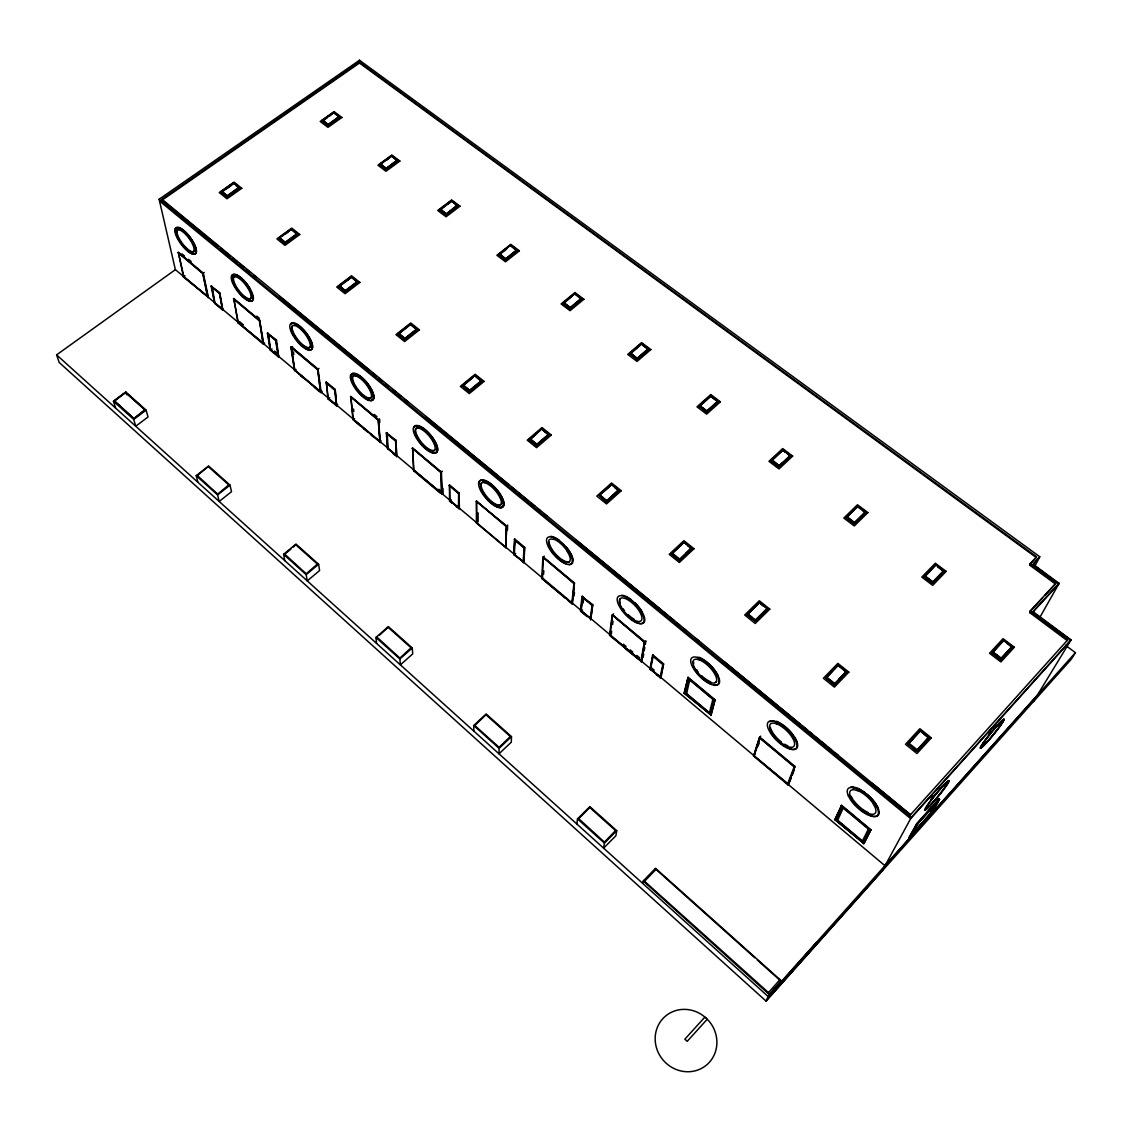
<?xml version="1.0" encoding="UTF-8"?>
<svg xmlns="http://www.w3.org/2000/svg" width="1132" height="1132" viewBox="0 0 1132 1132"><rect width="100%" height="100%" fill="white"/><g stroke="black" fill="none" stroke-linecap="round" stroke-linejoin="round"><path stroke-width="1.5" d="M510.461 736.324L499.085 747.346L474.789 725.485L486.152 714.603M510.589 245.234L517.338 250.993L505.679 260.204L498.957 254.459L510.645 245.021L517.692 250.314L505.664 259.808L498.618 254.488L510.645 245.021M499.622 253.964L505.749 259.03L516.687 249.96M611.506 483.987L598.757 495.349L606.695 501.731L619.43 490.312L611.506 483.987L611.436 484.921M505.679 260.204L517.352 250.342M511.494 736.621L499.099 748.323L499 753.799L511.31 742.168L511.494 736.621L486.137 713.967L473.742 725.485L473.799 731.088M510.56 245.8L517.338 250.993M506.23 525.927L505.792 546.615M505.82 547.718L506.655 525.913L476.303 501.235L476.445 523.026L505.82 547.718L506.655 525.913M507.49 530.045L507.603 525.078M513.787 554.595L514.706 538.973L524.654 547.265L524.045 562.406L513.787 554.595L514.706 538.973M523.578 561.656L514.282 554.666L515.202 539.738M523.097 562.08L524.144 547.209M523.578 562.83L524.654 547.265M529.436 439.966L541.86 428.787L549.105 435.197L536.724 445.824L529.436 439.966L536.639 433.782M536.724 445.824L549.147 434.589M536.809 444.621L548.426 434.66L541.818 428.971L530.201 438.891L536.837 444.211M227.164 196.827L227.221 195.751L239.064 187.388L239.97 187.77L227.164 196.827L220.839 191.733L233.631 182.719L239.97 187.77M565.59 598.432L541.719 578.381L542.936 557.312L544.251 556.123M543.615 574.15L543.827 570.74M285.123 243.394L285.193 242.305L297.037 233.631L297.942 233.999L285.123 243.394L278.557 238.116L291.377 228.763L297.942 233.999M581.211 298.438L570.259 307.833L563.934 302.612L574.858 293.669L581.848 298.806L570.174 309.022L563.184 303.73L574.886 293.301L582.188 298.777L570.188 308.654L562.887 303.121L574.886 293.301M328.124 125.454L328.181 124.421L339.331 116.539L340.18 116.936L328.124 125.454L321.785 120.671L333.841 112.181L340.18 116.936M345.246 291.688L345.317 290.584L357.174 281.571L358.066 281.939L345.246 291.688L338.44 286.226L351.26 276.505L358.066 281.939M386.125 169.361L386.196 168.3L397.346 160.136L398.181 160.518L386.125 169.361L379.56 164.395L391.63 155.593L398.181 160.518M570.174 309.022L581.848 298.806M404.761 339.501L404.846 338.383L416.689 329.03L417.581 329.384L404.761 339.501L397.714 333.841L410.52 323.752L417.581 329.384M446.234 214.839L446.305 213.764L457.441 205.302L458.276 205.67L446.234 214.839L439.428 209.689L451.47 200.562L458.276 205.67M563.184 303.73L574.872 293.556M469.469 391.488L469.554 390.356L481.383 380.621L482.274 380.96L469.469 391.488L462.139 385.602L474.945 375.117L482.274 380.96M505.664 259.808L505.735 258.733L516.857 249.946L517.692 250.314M536.724 445.513L536.823 444.367L548.624 434.235L549.501 434.561L536.724 445.513L529.111 439.4L541.888 428.49L549.501 434.561M570.188 308.654L570.287 307.55L581.381 298.423L582.188 298.777M606.695 501.731L606.78 500.556L599.719 494.882L598.757 495.349M637.189 359.353L637.288 358.236L648.339 348.755L649.16 349.095L637.189 359.353L629.604 353.608L641.575 343.392L649.16 349.095M692.204 548.341L691.355 548.058L679.625 559.052L679.525 560.241L671.262 553.605L683.954 541.761L692.204 548.341L679.426 560.482L671.531 554.128L683.954 541.761M706.793 412.02L706.892 410.888L699.859 405.567L698.911 406.063L706.793 412.02L718.707 401.351L710.825 395.436L698.911 406.063M541.719 578.381L571.844 603.229L573.981 582.938M568.25 600.668L572.226 604.007L574.448 582.952L543.289 556.986L542.511 577.957M574.448 582.952L572.226 604.007M574.136 595.913L574.448 592.446M768.02 608.79L767.185 608.521L755.525 619.996L755.412 621.199L746.795 614.28L759.416 601.927L768.02 608.79L755.256 621.397L747.035 614.789L759.261 602.818M790.999 455.672L790.221 455.361L779.269 465.634L779.156 466.78L770.963 460.583L782.806 449.517L790.999 455.672L779 467.077L771.161 461.148L782.806 449.517M847.076 671.814L846.241 671.559L834.666 683.544L834.539 684.775L825.553 677.559L838.104 664.654L847.076 671.814L834.341 684.931L825.752 678.04L838.104 665.008L846.481 672.38M866.206 512.188L865.442 511.89L854.561 522.588L854.448 523.762L845.915 517.31L857.688 505.778L866.206 512.188L854.236 524.017L846.085 517.848L857.688 505.778M592.743 604.686L590.678 619.713L592.743 604.686L581.947 596.493L580.504 611.167L586.857 616.501M582.414 596.055L580.971 610.728L591.145 619.275M590.663 618.511L581.041 611.252L582.895 596.833M583.164 602.946L583.518 599.436M944.513 571.023L943.763 570.74L932.966 581.89L932.853 583.093L923.953 576.358L935.64 564.359L944.513 571.023L932.584 583.32L924.08 576.881L935.655 564.684L943.89 571.618M917.132 751.124L917.26 749.865L908.897 743.158L907.751 743.597L917.132 751.124L929.556 737.583L920.189 730.112L907.751 743.597M599.125 495.321L606.639 502L619.062 490.354L611.478 484.298L599.125 495.321L606.639 502M1001.07 659.631L1001.197 658.399L992.92 652.089L991.774 652.541L1001.07 659.631L1012.73 646.91L1003.461 639.877L991.774 652.541M590.197 618.949L592.192 604.601M641.476 344.298L648.721 349.76L637.132 359.693L629.944 353.58L641.575 343.392M576.867 824.025L577.49 818.875L589.843 806.635L616.756 830.676L615.879 835.77L603.611 848.137L604.417 843.114L616.756 830.676M618.327 490.411L611.478 484.524L599.903 494.854L603.299 498.023M615.723 830.407L604.375 842.081L578.593 818.577M637.132 359.693L648.806 349.123M641.575 343.803L630.694 353.099L637.245 358.504L630.524 353.113L629.604 353.608M613.516 613.827L612.2 615.058L609.54 635.349L640.288 660.536M641.25 660.862L610.021 635.278L612.568 614.718L644.971 641.731L641.603 661.654L625.402 648.664M637.245 358.504L648.169 348.769M611.69 631.217L611.308 634.062L610.021 635.278M612.568 624.609L613.006 621.27M578.565 818.861L589.928 807.342M640.882 661.215L644.476 641.702M641.25 661.994L644.603 642.085L645.919 640.825L645.353 644.15M643.103 657.437L643.669 654.112M644.221 650.801L644.787 647.476M649.853 669.437L652.853 654.89L663.593 663.876L660.904 677.87L656.475 674.983M652.853 654.89L650.334 668.984L659.588 676.752M660.437 677.106L650.447 669.55L653.334 655.669M710.698 396.342L718.226 402.002L706.693 412.345L699.265 406.02L710.825 395.436M706.693 412.345L718.353 401.393M710.882 395.889L699.972 405.963L706.821 411.142L717.646 401.45M679.426 560.482L691.836 548.383L683.94 542.087L671.262 553.605M659.97 677.559L662.998 663.748M660.437 678.323L663.593 663.876M685.964 553.251L691.171 548.072L683.983 542.341M684.153 693.35L688.072 677.29L715.07 699.802L711.137 715.127L684.153 693.35L688.072 677.29M642.721 883.413L643.259 880.993L655.527 868.301L781.306 980.793L780.288 982.944L781.321 980.807L768.147 996.514L56.6 354.868L175.403 269.657M688.921 678.521L685.638 693.237L710.302 713.924L685.171 693.69L688.921 678.521L714.009 699.435L710.712 712.311M644.688 881.121L656.164 869.249M689.756 679.738L686.657 693.591L709.467 712.721L712.948 699.081M782.75 462.507L779.156 465.875L772.137 460.087M709.835 714.391L714.009 699.435M710.67 715.594L715.07 699.802M787.561 453.989L790.49 456.309L782.806 449.828L785.268 452.39M779 467.077L790.645 455.715M748.04 613.813L759.416 602.932M755.256 621.397L767.652 608.832L759.416 601.927M755.426 620.18L767.001 608.535L759.515 602.578L747.035 614.789M474.945 375.117L474.916 376.022M789.16 783.5L787.886 784.844L753.53 755.978L759.459 737.47L760.761 736.14M753.884 755.61L759.813 737.102L794.989 766.421L788.24 784.476M787.914 783.698L754.124 755.978L760.18 737.809M758.171 746.045L759.148 743.002M862.655 510.433L865.117 512.301L854.419 522.814L847.132 516.815M857.49 506.683L865.64 512.81M854.236 524.017L865.853 512.23M826.714 677.445L838.246 665.361L846.057 671.587L839.081 679.002M787.561 784.066L794.395 766.336M787.886 784.844L794.989 766.421M789.782 781.858L791.013 778.575M792.23 775.293L794.084 770.368M838.104 665.008L845.915 671.927M834.341 684.931L846.679 671.856M935.683 565.335L925.07 576.259L932.796 582.103L943.579 570.769M932.584 583.32L944.145 571.066M834.85 819.794L841.614 805.305L870.961 829.77L864.084 843.439L834.85 819.794L841.614 805.305M836.024 820.261L841.996 807.059L869.263 829.798L862.796 842.717L836.024 820.261L841.798 808.022M843.298 807.795L837.666 820.219L862.428 840.977L868.499 828.808M643.698 880.54L768.43 992.566M768.317 992.792L779.807 979.831M410.52 323.752L417.269 330.049L404.846 339.855L398.096 334.435L410.492 324.035L417.269 330.049M920.203 730.48L907.906 744.049L916.863 751.252L929.16 737.625L920.189 730.112M909.095 743.144L920.401 730.876L928.382 737.71L920.401 730.876M862.796 842.717L869.73 829.289L842.463 806.55M863.631 843.934L870.961 829.77M916.863 751.252L908.147 743.554M882.111 871.074L885.012 865.754L175.361 269.614L159.117 199.246L359.481 60.251L1039.784 556.76L1033.318 563.651L1033.544 564.585L1058.986 583.235L1033.346 611.068L1033.573 612.03L1070.929 639.863L911.317 817.389L882.111 871.074L884.927 865.697L1037.209 695.43M1044.907 595.39L1055.406 583.999L1029.993 565.363L1030.177 563.679L1036.643 556.788L359.41 62.118L161.904 199.232L910.496 814.757L872.263 783.344M1029.993 565.363L1030.177 563.679M1030.431 564.896L1030.828 564.16M1033.544 564.585L1033.148 565.335L1033.969 564.132M1034.832 566.057L1039.784 556.76M451.47 200.562L439.782 210.326L446.277 215.25L457.951 206.364L451.385 200.746L457.951 206.364M1012.362 646.938L1000.745 659.8L991.873 653.037L1003.49 640.217L1012.065 647.476M992.92 652.428L1003.461 639.877M1003.49 640.217L1011.796 646.669L1000.985 658.583L1011.98 646.641L1012.73 646.91M1003.532 640.91L991.873 653.037M1000.745 659.8L992.156 652.499M1030.148 611.096L1067.702 639.891L1067.264 640.599L1029.964 612.794L1030.148 611.096L1055.816 583.263L1030.389 564.613M1029.964 612.794L1030.813 611.591M1034.011 611.563L1033.162 612.766L1070.929 640.089L1033.431 701.614M939.588 799.305L917.302 824.209L909.633 837.949L909.038 837.454L916.708 823.714L938.994 798.824L939.588 799.305L931.594 813.37L930.999 812.889L938.994 798.824M910.029 836.208L917.274 823.219L917.882 823.714L910.623 836.704L910.029 836.208L930.462 813.356L937.989 800.083L938.598 800.579L931.042 813.851L930.462 813.356M911.019 834.963L917.84 822.723L936.985 801.343L929.91 813.837M1058.986 583.235L1058.576 583.985L1033.573 564.882M1039.501 617.987L1059 583.518M1070.49 640.571L1070.929 639.863M1065.495 645.282L1075.4 652.683L1071.424 659.065L766.01 1001.07L59.189 362.466L56.6 354.868M351.26 276.505L356.481 281.571M931.07 798.513L933.065 795.98M930.801 800.366L933.787 796.56A19.301 1.684 -50.6 0 1 947.597 781.335L948.786 780.556A18.82 1.641 -50.6 0 1 942.984 790.362L940.055 794.098A19.301 1.684 -50.6 0 1 926.401 809.182L925.155 810.031M391.63 155.593L397.898 161.225L386.21 169.786L379.885 164.366L386.21 169.786M773.283 990.797L778.363 985.081M909.038 837.454L930.999 812.889M781.321 980.807L769.152 994.42L766.01 1001.07L882.026 871.003M816.413 942.461L768.161 996.514L884.927 865.697M885.012 865.754L1075.4 652.683M917.882 823.714L938.598 800.579M768.147 996.514L780.288 982.944M910.496 814.757L1067.702 639.891M1070.49 640.797L910.637 818.62L159.527 201.015M707.217 1019.253L687.181 1041.355L684.846 1039.176L704.896 1017.102M928.551 737.371L917.09 750.021L928.749 737.357L929.556 737.583M1032.54 612.511L1058.576 584.254M1029.738 611.818L1042.572 597.908M908.897 743.158L920.401 730.692M1032.526 565.151L1038.978 558.26M1029.78 564.429L1036.247 557.538L359.481 63.038L359.481 60.251M291.377 228.763L297.688 234.678L285.278 243.79L278.897 238.088L285.278 243.79M825.752 678.04L838.104 664.654M924.08 576.881L935.64 564.359M753.53 755.978L754.818 754.662M846.085 517.848L857.844 506.329L847.005 517.197M650.447 669.55L651.862 668.191L654.239 670.186M612.95 615.412L644.108 642.042M770.963 460.583L782.905 449.871M671.531 554.128L682.61 543.799M772.024 460.483L782.806 450.423M581.041 611.252L582.471 609.936M618.383 490.029L606.752 500.783L618.567 490L619.43 490.312M706.821 411.142L717.9 401.025L718.707 401.351M543.685 557.68L573.627 583.277M606.71 501.419L619.062 490.354M603.724 491.812L610.176 485.996M699.152 406.643L710.797 396.299M514.282 554.666L515.711 553.407M376.914 637.104L399.879 658.074L411.227 647.645M412.274 647.971L412.713 653.9L400.374 664.88L399.865 658.98L412.274 647.971L388.347 626.604L375.937 637.457L376.602 643.429M379.475 635.236L388.304 627.156M476.445 523.026L478.128 521.781L478.086 512.81M477.081 501.618L505.877 526.253M452.22 503.33L449.517 501.066L449.531 484.977L449.984 501.108L458.941 507.844M456.253 506.726L459.422 508.593L459.083 492.972L449.531 484.977M629.873 354.203L640.316 345.26M458.474 508.24L458.616 492.944M458.955 508.99L459.083 492.972M449.984 501.108L451.413 499.891M450.012 485.755L458.135 493.354M440.518 493.311L413.562 470.657L412.557 447.947L413.916 470.502L441.82 493.34M441.452 493.651L441.027 472.044M441.862 494.443L441.041 472.313L442.357 471.195M284.5 553.958L306.22 573.797L317.554 563.92M318.601 564.274L319.592 570.542L307.253 580.9L306.178 574.66L318.601 564.274L295.99 544.067L283.58 554.312L284.769 560.623M413.562 470.657L414.27 470.205M284.556 554.312L290.882 549.091M293.414 546.997L295.877 544.563M412.968 448.64L440.659 472.355M469.582 390.625L481.213 381.06L474.832 375.555L463.2 385.092L469.568 390.215M469.511 391.813L481.921 380.989L474.86 375.414L462.493 385.559L469.511 391.813L481.921 380.989M387.257 433.301L388.035 449.064L396.695 455.545M395.974 440.235L396.709 456.677L395.974 440.235L386.281 432.919L387.611 449.036L386.762 432.537M462.507 386.182L472.426 378.06M396.214 455.927L395.535 440.221M352.958 419.731L350.793 396.441L353.269 419.548L379.814 441.862L381.116 440.801M350.793 396.441L378.583 419.618L380.239 442.654L378.215 419.915L350.425 396.738M379.814 441.862L378.244 419.689M353.269 419.548L354.571 418.515M351.203 397.148L377.876 419.986M197.081 475.298L217.669 494.118L228.961 484.751M230.008 485.119L231.494 491.684L219.169 501.476L217.613 494.939L230.008 485.119L208.599 465.988L196.218 475.681L197.888 482.289M335.907 404.832L327.926 398.888L326.285 382.008L328.322 398.888L336.204 405.511L337.647 404.379M333.841 112.181L339.925 117.643L328.238 125.907L322.111 120.643L333.798 112.408L329.978 115.832M328.322 398.888L329.752 397.757M398.719 333.317L404.888 338.666L416.534 329.469L410.407 324.573M404.846 339.855L417.227 329.412M322.111 391.714L320.809 392.733L317.696 369.442L291.264 346.817L318.064 369.159L321.177 392.45M398.747 333.742L410.52 324.672M498.943 255.11L506.712 248.998M336.204 405.511L334.761 389.436M335.157 389.422L336.699 406.261L335.157 389.422L326.285 382.008M326.766 382.757L334.28 389.818M292.636 346.788L291.32 347.793L294.773 370.419L320.384 391.941L321.686 390.922M197.18 475.666L208.444 466.412M320.384 391.941L317.738 369.244M317.696 369.442L319.012 368.424M296.075 369.414L294.773 370.419L291.264 346.817M233.631 182.719L239.743 188.464L227.334 197.237L221.292 192.383L233.701 183.639M268.383 333.615L270.633 350.071L278.727 356.113M278.741 357.217L276.463 340.025L267.407 333.218L270.279 350.099L278.741 357.217L275.982 340.378L267.407 333.218M267.902 333.982L275.614 340.421L276.463 340.025M339.416 285.703L345.387 290.882L357.047 282.024L351.076 276.859L357.726 281.967L345.359 292.07L338.779 286.184L351.274 277.411M440.405 209.165L446.333 214.09L457.271 205.316M345.359 292.07L357.726 281.967M446.277 215.25L457.951 205.699M270.279 350.099L267.888 332.865M270.633 350.071L272.062 348.981M264.704 343.166L263.416 344.156L238.003 322.804L233.772 298.537L238.244 322.592L263.332 343.095M339.473 286.127L342.062 284.174M344.652 282.208L351.118 277.298M441.791 208.571L451.371 201.312M338.85 286.835L349.901 278.458M439.782 210.326L442.371 208.359M447.565 204.425L451.456 201.482M146.099 410.138L148.037 416.972L135.741 426.24L133.732 419.434L146.099 410.138L125.822 392.012L113.455 401.195L115.563 408.044M262.978 343.364L259.624 320.087L233.772 298.537M133.831 418.67L145.052 409.77L125.61 392.394L114.275 400.799L133.831 418.67L145.052 409.77M238.003 322.804L239.545 321.615L243.451 324.898M114.389 401.181L125.61 392.394M212.094 286.566L214.995 303.334L222.82 309.163M222.834 310.239L219.863 292.735L211.118 286.17L214.67 303.376L222.834 310.239L219.382 293.089L211.118 286.17M234.197 299.23L258.973 320.469M222.353 309.503L219.523 292.792M214.67 303.376L211.599 285.816M178.347 252.323L203.293 273.123L208.401 297.362L183.497 277.015L178.347 252.323L183.865 276.746L207.963 296.57M279.505 237.593L285.278 242.616L296.938 234.083L291.165 229.089L296.938 234.083M380.508 163.871L386.253 168.626L397.176 160.15M285.179 243.125L297.603 234.027M386.168 169.121L397.856 160.546M280.863 237.083L291.221 229.527M381.909 163.319L391.502 156.315L397.898 161.225M285.901 233.701L291.334 229.018M386.437 160.291L391.587 155.834M207.595 296.839L202.685 273.52L204.255 272.444M185.011 275.84L183.497 277.015M178.771 253.016L202.685 273.52M221.745 191.209L227.334 196.077L238.894 187.403L233.39 183.016L223.117 190.742M321.785 120.671L322.535 120.148L328.252 124.761L339.175 116.554M227.334 197.237L239.63 187.799M328.238 125.907L339.855 116.964M322.747 120.586L333.671 112.422M226.81 188.492L230.942 185.577M322.181 121.322L327.374 117.657M359.481 63.038L162.102 200.123L218.094 246.111M220.839 191.733L221.575 191.223L227.221 195.751M379.56 164.395L380.352 163.871L386.196 168.3M278.557 238.116L279.335 237.607L285.193 242.305M439.428 209.689L440.235 209.179L446.305 213.764M338.44 286.226L339.246 285.717L345.317 290.584M498.618 254.488L499.467 253.978L505.735 258.733M397.714 333.841L398.549 333.332L404.846 338.383M562.887 303.121L563.764 302.626L570.287 307.55M462.139 385.602L463.016 385.106L469.554 390.356M529.111 439.4L530.017 438.905L536.823 444.367M845.915 517.31L846.948 516.829L854.561 522.588M746.795 614.28L747.842 613.827L755.525 619.996M923.953 576.358L925.042 575.905L932.966 581.89M825.553 677.559L826.657 677.106L834.666 683.544M236.149 276.307L234.706 276.392A13.527 4.67 53 0 0 236.135 286.354L238.003 289.283A13.881 4.797 53 0 0 248.955 298.777M248.955 298.777L250.427 298.735A13.527 4.684 53 0 0 249.097 288.844L247.215 285.872A13.867 4.797 53 0 0 240.267 278.43M251.884 300.815L250.144 300.857A16.471 5.688 53 0 1 237.154 289.594M356.141 375.442L354.429 375.343A13.867 5.094 51.4 0 0 354.91 384.866L356.764 387.823A14.221 5.221 51.4 0 0 368.494 397.983L370.235 398.124A13.867 5.094 51.4 0 0 372.018 396.101M432.806 452.418L435.028 452.701A16.725 6.311 50.4 0 0 435.254 441.82L433.061 438.226A17.136 6.467 50.4 0 0 418.444 425.632L416.236 425.42A16.711 6.311 50.4 0 0 413.873 427.726M485.543 482.246L483.534 481.963A14.334 5.533 49.3 0 0 482.925 490.92L484.737 493.92A14.702 5.674 49.3 0 0 497.344 504.815L499.382 505.155A14.348 5.533 49.3 0 0 501.915 501.575M550.463 536.313L553.067 536.794A17.815 6.99 48.1 0 1 559.477 540.417M553.576 539.412L551.397 539.016A14.645 5.745 48.1 0 0 550.18 547.662L551.977 550.661A15.013 5.886 48.1 0 0 565.066 561.981L567.274 562.42A14.645 5.745 48.1 0 0 568.646 553.873L566.835 550.831M621.694 595.163L624.496 595.772A18.239 7.259 46.7 0 1 627.779 597.314M855.099 787.391L857.462 788.141A20.008 7.981 42.4 0 1 861.424 790.164M857.83 790.829L854.844 789.895A16.456 6.566 42.4 0 0 850.627 796.886L852.311 799.928A16.867 6.721 42.4 0 0 867.621 813.116L870.607 814.106A16.456 6.566 42.4 0 0 875.036 807.243L873.352 804.173M1035.271 567.16L1048.685 576.726M1037.308 615.85L1044.228 621.001M1053.906 628.218L1062.198 634.401M333.714 112.875L339.925 117.643M574.83 294.094L581.169 298.876M642.835 345.218L648.112 349.18M712.17 397.332L718.226 402.002M937.834 567.061L943.409 571.136M322.535 120.148L328.181 124.421M771.953 460.101L779.269 465.634M322.111 120.643L328.167 125.228M439.754 209.661L446.263 214.585M498.957 254.459L505.693 259.553M563.227 303.093L570.217 308.385M629.944 353.58L637.203 359.07M699.265 406.02L706.807 411.737M771.317 460.54L779.156 466.483M846.269 517.267L854.434 523.451M924.32 576.33L932.825 582.768M993.104 652.074L1001.183 658.23M995.608 654.48L998.297 656.532M236.121 185.563L238.979 187.855M476.077 376.956L481.921 381.611M544.251 431.334L549.105 435.197M615.2 487.906L618.992 490.934M687.506 545.582L691.1 548.454M760.633 603.908L763.378 606.101M672.267 553.138L679.625 559.052M749.186 615.171L751.676 617.181M829.317 679.525L833.223 682.667M221.165 191.704L227.221 196.572M338.779 286.184L345.288 291.419M398.054 333.798L404.803 339.232M462.493 385.559L469.511 391.205M529.465 439.358L536.752 445.216M671.63 553.562L679.54 559.915M747.177 614.252L755.412 620.86M825.95 677.516L834.539 684.421M220.825 248.347L230.39 256.2M233.121 258.45L237.211 261.803M239.942 264.053L244.045 267.421M246.776 269.657L249.507 271.906M253.61 275.274L256.341 277.51M279.547 296.584L369.683 370.603M372.414 372.853L376.517 376.206M379.248 378.456L381.979 380.692M386.083 384.059L388.814 386.309M392.903 389.677L395.634 391.913M398.365 394.162L401.096 396.398M405.199 399.766L407.93 402.002M425.674 416.59L508.99 485.005M511.721 487.255L515.81 490.609M518.541 492.859L521.272 495.094M524.003 497.344L528.106 500.712M530.837 502.948L534.941 506.315M537.672 508.565L540.403 510.801M544.492 514.169L547.223 516.404M575.905 539.964L660.579 609.497M663.31 611.747L667.399 615.115M670.13 617.35L674.233 620.718M676.964 622.968L679.695 625.204M683.799 628.571L686.53 630.807M696.081 638.66L698.812 640.91M724.763 662.22L799.871 723.9M802.602 726.15L806.706 729.517M809.437 731.753L812.168 734.003M816.257 737.357L819.002 739.606M821.733 741.856L825.822 745.21M828.553 747.46L831.284 749.695M835.388 753.063L838.119 755.313M159.117 199.246L911.317 817.389M181.927 253.837L184.558 256.016M188.492 259.299L191.124 261.492M256.709 316.139L259.285 318.29M374.253 414.439L376.899 416.647M412.557 447.947L441.409 472.002L442.216 494.132L443.15 493.34L442.966 488.232M177.979 252.592L202.939 273.392L208.047 297.631M233.404 298.806L259.256 320.37L263.416 344.156M476.303 501.235L506.287 526.238M759.459 737.47L794.622 766.803M412.19 448.244L441.041 472.313M542.936 557.312L574.08 583.291M612.2 615.058L644.603 642.085M687.605 677.757L714.603 700.269M759.827 738.177L794.027 766.704M841.147 805.814L870.494 830.28M688.44 678.974L713.542 699.916M291.32 347.793L317.37 369.527M514.239 539.384L524.173 547.69M211.613 286.92L219.056 293.146M325.804 382.375L334.676 389.804M386.281 432.919L395.493 440.617M449.05 485.387L458.616 493.382M514.72 540.162L523.663 547.633M581.947 596.493L592.277 605.125M652.386 655.357L663.126 664.328M386.776 433.683L395.068 440.617M582.428 597.272L591.711 605.04M652.853 656.135L662.517 664.215M836.491 819.752L863.263 842.208M684.619 692.883L711.137 715.127M835.317 819.299L864.084 843.439M274.609 351.118L278.415 354.316M438.82 489.25L441.438 491.444M623.392 644.207L626.067 646.457M630.1 649.839L632.788 652.089M636.807 655.47L639.495 657.72M298.806 373.659L319.861 391.347M353.311 419.434L367.603 431.448M370.206 433.627L380.593 442.357M388.092 448.654L395.875 455.205M413.93 470.36L440.872 493M449.998 500.669L458.078 507.461M354.259 420.821L360.754 426.283M363.344 428.462L367.249 431.731M371.14 435.013L373.744 437.193M301.084 376.149L303.701 378.357M314.229 387.201L319.493 391.63M392.804 453.408L395.408 455.588M125.723 392.776L145.165 410.152M208.529 466.794L229.046 485.119M295.933 544.917L317.611 564.274M388.333 627.496L411.256 647.985M486.152 714.915L510.447 736.635M589.885 807.64L615.681 830.69M655.173 868.683L754.719 957.729M757.35 960.077L779.693 980.071M114.275 400.799L133.718 418.288M113.455 401.195L133.732 419.434M196.218 475.681L217.613 494.939M283.58 554.312L306.178 574.66M375.937 637.457L399.865 658.98M473.742 725.485L499.099 748.323M577.49 818.875L604.417 843.114M643.259 880.993L769.137 994.405M250.328 289.07L248.092 285.547A16.471 5.688 53 0 0 234.947 274.199L233.234 274.298A16.06 5.547 53 0 0 231.791 277.128M498.306 493.241L500.132 496.283A14.348 5.533 49.3 0 1 501.363 499.113M549.048 546.586L551.171 550.152A17.815 7.004 48.1 0 0 563.623 562.137M569.523 551.539L570.952 553.958A17.376 6.82 48.1 0 1 571.957 556.237M620.746 606.186L622.515 609.2A15.381 6.113 46.7 0 0 636.113 620.944L638.49 621.51A14.999 5.957 46.7 0 0 640.528 613.332L638.745 610.275A15.367 6.113 46.7 0 0 624.991 598.432L622.614 597.908A14.985 5.957 46.7 0 0 620.746 606.186M642.269 612.27L640.853 609.837A18.239 7.259 46.7 0 0 634.797 602.691M715.919 671.842L717.999 675.493M794.197 736.493L796.249 740.144A18.848 7.57 43.9 0 1 797.352 743.413M851.179 796.291L852.849 799.333M848.377 795.923L850.373 799.532A20.022 7.981 42.4 0 0 868.513 815.182L872.079 816.356A19.527 7.783 42.4 0 0 877.357 808.234L875.347 804.569A20.022 7.981 42.4 0 0 856.91 788.735L853.358 787.617A19.527 7.783 42.4 0 0 848.377 795.923M877.908 807.625L875.899 803.975A20.008 7.981 42.4 0 0 866.871 794.056M125.822 392.012L126.628 394.771M259.624 320.087L263.77 343.887M275.614 340.421L278.26 356.481M290.896 347.1L294.504 370.617M293.429 351.995L293.825 354.585M353.538 409.048L353.807 411.553M379.545 418.84L379.843 422.349M476.671 500.924L476.827 522.899M415.515 426.467A16.768 6.325 50.4 0 1 433.867 439.669A16.768 6.325 50.4 0 1 432.311 452.602A16.768 6.325 50.4 0 1 414.765 432.679M485.685 481.072A17.065 6.58 49.3 0 1 503.103 499.905A17.065 6.58 49.3 0 1 494.825 505.48M493.793 504.801A17.065 6.58 49.3 0 1 480.025 486.76M554.397 537.799A17.433 6.849 48 0 1 570.74 553.718A17.433 6.849 48 0 1 568.703 564.443M565.972 563.651A17.433 6.849 48 0 1 551.638 550.817M550.86 549.643A17.433 6.849 48 0 1 548.978 546.162M625.925 596.861A17.843 7.103 46.7 0 1 643.57 614.888A17.843 7.103 46.7 0 1 637.09 622.642A17.843 7.103 46.7 0 1 619.459 604.615M697.27 657.338A18.338 7.344 45.3 0 1 716.839 673.498A18.338 7.344 45.3 0 1 713.981 685.016M710.825 683.926A18.338 7.344 45.3 0 1 693.35 666.607M769.845 721.792A18.904 7.584 43.9 0 1 791.155 732.729A18.904 7.584 43.9 0 1 793.942 749.441A18.904 7.584 43.9 0 1 771.812 733.593M771.048 732.376A18.904 7.584 43.9 0 1 769.802 730.027M852.438 787.674A19.584 7.811 42.4 0 1 872.121 799.362A19.584 7.811 42.4 0 1 877.951 815.564A19.584 7.811 42.4 0 1 860.249 809.352M855.382 804.711A19.584 7.811 42.4 0 1 851.505 799.744M850.755 798.527A19.584 7.811 42.4 0 1 849.085 795.06M351.302 377.819A16.513 6.07 51.4 0 1 366.428 382.206A16.513 6.07 51.4 0 1 370.659 400.516A16.513 6.07 51.4 0 1 351.953 380.635M294.844 323.497A16.301 5.816 52.3 0 1 310.805 340.477A16.301 5.816 52.3 0 1 306.701 348.967A16.301 5.816 52.3 0 1 291.448 330.487M291.405 323.851A16.301 5.816 52.3 0 1 292.82 323.214M235.866 274.793A16.103 5.561 53 0 1 251.969 292.509A16.103 5.561 53 0 1 246.479 299.343A16.103 5.561 53 0 1 232.286 279.25M232.145 276.93A16.103 5.561 53 0 1 233.999 274.623M177.271 227.758A15.947 5.335 53.7 0 1 194.761 245.191A15.947 5.335 53.7 0 1 187.473 250.455A15.947 5.335 53.7 0 1 176.139 228.565M994.221 727.466A18.522 1.585 -50.8 0 1 996.188 725.23M292.523 325.79A13.683 4.882 52.3 0 0 294.546 334.775L296.4 337.718A14.037 5.009 52.3 0 0 307.734 347.538L309.333 347.595A13.683 4.882 52.3 0 0 310.847 345.416M310.677 343.35A13.683 4.882 52.3 0 0 308.47 337.902L306.602 334.916A14.037 5.009 52.3 0 0 299.485 327.304M292.084 332.2A16.244 5.801 52.3 0 0 293.259 334.492L295.466 337.987A16.655 5.943 52.3 0 0 308.895 349.632L310.791 349.689A16.244 5.801 52.3 0 0 309.786 338.199L307.564 334.662A16.655 5.943 52.3 0 0 293.966 322.917L292.084 322.917A16.244 5.801 52.3 0 0 290.853 323.823M620.195 602.889A14.985 5.957 46.7 0 1 620.223 598.743M633.92 619.105A15.367 6.113 46.7 0 1 628.09 614.619M624.567 610.728A15.367 6.113 46.7 0 1 623.067 608.691M628.925 598.007A18.239 7.259 46.7 0 1 631.288 599.663M191.931 241.54A13.4 4.471 53.7 0 1 194.364 247.031M194.732 249.196A13.4 4.471 53.7 0 1 193.671 251.629L192.327 251.757A13.74 4.585 53.7 0 1 181.743 242.559L179.861 239.644A13.4 4.471 53.7 0 1 178.007 229.485L179.337 229.329A13.74 4.585 53.7 0 1 190.035 238.583L192.511 242.121A15.905 5.306 53.7 0 1 194.577 254.092L192.978 254.233A16.315 5.448 53.7 0 1 180.412 243.323L178.191 239.871A15.905 5.306 53.7 0 1 175.969 227.815L177.554 227.617A16.301 5.448 53.7 0 1 190.261 238.611M191.407 253.059A16.301 5.448 53.7 0 0 193.53 253.823L195.129 253.695A15.905 5.306 53.7 0 0 193.077 241.71L190.813 238.201A16.301 5.448 53.7 0 0 178.12 227.235L176.535 227.419A15.905 5.306 53.7 0 0 178.743 239.475L181.177 242.956A13.74 4.585 53.7 0 0 191.761 252.153L193.119 252.026A13.4 4.471 53.7 0 0 191.365 241.937L189.469 238.979A13.74 4.585 53.7 0 0 178.785 229.739L177.441 229.895A13.4 4.471 53.7 0 0 179.295 240.041M188.931 251.46A16.301 5.448 53.7 0 1 180.979 242.927M435.028 444.239A14.093 5.32 50.4 0 0 433.74 441.381L431.886 438.367A14.447 5.448 50.4 0 0 419.59 427.769L417.722 427.571A14.093 5.306 50.4 0 0 417.694 436.825L419.519 439.81A14.447 5.448 50.4 0 0 431.674 450.324L433.556 450.564A14.093 5.32 50.4 0 0 434.9 449.998M430.103 451.243A17.15 6.467 50.4 0 1 418.387 439.938L416.208 436.4A16.711 6.311 50.4 0 1 414.666 433.047M549.091 541.945A14.631 5.745 48.1 0 0 550.746 547.152L552.543 550.166A15.013 5.901 48.1 0 0 565.618 561.472L567.825 561.925A14.645 5.745 48.1 0 0 569.495 561.571M553.605 539.143A15.013 5.886 48.1 0 1 566.849 550.562M566.042 546.714A17.815 6.99 48.1 0 1 568.802 550.336M572.325 557.312A17.376 6.82 48.1 0 1 572.863 560.17M485.543 481.963A14.702 5.674 49.3 0 1 498.306 492.958M495.561 505.622A17.447 6.735 49.3 0 0 498.448 506.91L500.853 507.306A17.022 6.566 49.3 0 0 501.759 496.778L499.594 493.184A17.447 6.735 49.3 0 0 484.439 480.124L482.034 479.784A17.022 6.566 49.3 0 0 479.176 484.171M494.543 504.999A17.447 6.735 49.3 0 1 483.491 493.977L481.341 490.425A17.022 6.566 49.3 0 1 479.869 487.085M371.211 391.545A13.867 5.094 51.4 0 0 369.867 388.686L368.013 385.672A14.221 5.221 51.4 0 0 358.292 376.305M364.249 397.134A16.881 6.198 51.4 0 1 355.731 388.021L353.538 384.512A16.456 6.042 51.4 0 1 351.939 381.13M351.047 378.145A16.456 6.042 51.4 0 1 352.943 373.206L354.981 373.319A16.881 6.198 51.4 0 1 369.074 385.474L371.282 389.04A16.456 6.042 51.4 0 1 371.706 400.233M770.368 727.338A15.876 6.367 43.9 0 0 771.317 730.069L773.043 733.112A16.287 6.537 43.9 0 0 781.391 741.984M787.731 745.79A16.287 6.537 43.9 0 1 784.632 744.205M776.495 721.282A19.329 7.754 43.9 0 1 793.334 735.234M232.159 279.675A16.06 5.547 53 0 0 234.932 286.127L237.437 289.693A13.881 4.797 53 0 0 248.389 299.188L249.861 299.159A13.527 4.67 53 0 0 248.545 289.254L246.649 286.283A13.881 4.797 53 0 0 235.597 276.732L234.14 276.802A13.527 4.67 53 0 0 235.569 286.764M988.958 733.762A18.933 1.627 -50.8 0 1 991.038 731.187M693.732 663.833A15.395 6.169 45.3 0 1 693.477 661.527M716.613 681.464A15.409 6.169 45.3 0 1 715.254 682.384M710.641 681.818A15.791 6.325 45.3 0 1 701.614 675.663M698.019 671.686A15.791 6.325 45.3 0 1 696.505 669.62M698.911 657.225A18.735 7.514 45.3 0 1 715.056 670.597M868.159 812.521A16.867 6.735 42.4 0 1 853.57 800.381M857.929 790.603A16.867 6.721 42.4 0 1 873.451 803.946M851.023 786.896A19.513 7.797 42.4 0 1 853.91 787.023M862.782 791.027A20.008 7.981 42.4 0 1 865.527 792.98M934.282 796.362L931.778 799.574A15.862 1.387 -50.6 0 0 927.009 807.724L928.056 807.003A16.258 1.415 -50.6 0 0 939.574 794.296L942.036 791.141A15.862 1.387 -50.6 0 0 946.918 782.877L945.913 783.542A16.258 1.415 -50.6 0 0 934.282 796.362M989.665 734.314L986.708 738.092A18.48 1.571 -50.8 0 0 980.581 748.224L981.656 747.544A18.947 1.613 -50.8 0 0 994.731 733.112L997.646 729.404A18.466 1.571 -50.8 0 0 1003.914 719.131L1002.881 719.754A18.933 1.613 -50.8 0 0 989.665 734.314M990.076 734.215L987.585 737.399A15.565 1.33 -50.8 0 0 982.406 745.946L983.312 745.365A15.961 1.358 -50.8 0 0 994.349 733.196L996.797 730.069A15.565 1.33 -50.8 0 0 1002.075 721.438L1001.197 721.961A15.961 1.358 -50.8 0 0 990.076 734.215M931.325 737.866L916.962 753.53L905.487 744.304L919.863 728.725L931.325 737.866M1014.385 647.235L1000.9 661.951L989.538 653.277L1003.051 638.646L1014.385 647.235M848.844 672.125L834.369 687.124L823.374 678.28L837.878 663.38L848.844 672.125M946.168 571.391L932.683 585.357L921.802 577.108L935.301 563.241L946.168 571.391M769.817 609.143L755.228 623.491L744.7 615.03L759.289 600.752L769.817 609.143M867.876 512.584L854.278 525.97L843.835 518.06L857.448 504.759L867.876 512.584M694.015 548.723L679.356 562.477L669.238 554.355L683.912 540.672L694.015 548.723M792.683 456.097L779 468.945L768.953 461.347L782.665 448.569L792.683 456.097M621.242 490.722L606.511 503.924L596.805 496.113L611.535 482.996L621.242 490.722M720.391 401.803L706.637 414.142L696.987 406.841L710.755 394.559L720.391 401.803M551.312 434.999L536.554 447.664L527.229 440.164L542.002 427.571L551.312 434.999M650.858 349.562L637.033 361.433L627.736 354.401L641.575 342.6L650.858 349.562M484.086 381.413L469.299 393.596L460.328 386.38L475.129 374.267L484.086 381.413M583.9 299.272L570.033 310.692L561.09 303.914L574.957 292.565L583.9 299.272M419.406 329.865L404.591 341.567L395.959 334.619L410.775 322.974L419.406 329.865M519.39 250.823L505.495 261.803L496.877 255.28L510.787 244.356L519.39 250.823M359.891 282.434L345.076 293.712L336.742 287.019L351.557 275.784L359.891 282.434M459.988 206.194L446.065 216.792L437.744 210.495L451.668 199.94L459.988 206.194M299.768 234.508L284.953 245.375L276.93 238.923L291.731 228.112L299.768 234.508M399.893 161.055L385.97 171.286L377.932 165.201L391.87 155.027L399.893 161.055M241.795 188.294L226.994 198.765L219.24 192.539L234.041 182.125L241.795 188.294M341.892 117.487L327.955 127.35L320.2 121.478L334.138 111.658L341.892 117.487M234.381 274.609L232.668 274.708A16.06 5.547 53 0 0 234.381 286.538L236.602 290.004A16.471 5.688 53 0 0 249.578 301.268L251.318 301.239A16.06 5.547 53 0 0 249.762 289.495L247.526 285.971A16.471 5.688 53 0 0 234.381 274.609M293.4 323.342L291.518 323.342A16.244 5.787 52.3 0 0 292.693 334.916L294.9 338.411A16.669 5.943 52.3 0 0 308.343 350.057L310.239 350.113A16.244 5.787 52.3 0 0 309.22 338.638L306.998 335.086A16.655 5.943 52.3 0 0 293.4 323.342M294.575 325.464L293.004 325.464A13.697 4.882 52.3 0 0 293.98 335.199L295.848 338.157A14.037 5.009 52.3 0 0 307.168 347.977L308.767 348.019A13.697 4.882 52.3 0 0 307.904 338.341L306.036 335.355A14.037 5.009 52.3 0 0 294.575 325.464M354.415 373.758L352.377 373.659A16.471 6.042 51.4 0 0 352.986 384.951L355.179 388.46A16.881 6.198 51.4 0 0 369.089 400.516L371.14 400.686A16.471 6.042 51.4 0 0 370.716 389.493L368.508 385.927A16.881 6.198 51.4 0 0 354.415 373.758M355.575 375.881L353.863 375.796A13.867 5.094 51.4 0 0 354.358 385.305L356.212 388.262A14.221 5.221 51.4 0 0 367.942 398.436L369.669 398.563A13.881 5.094 51.4 0 0 369.301 389.125L367.447 386.125A14.221 5.221 51.4 0 0 355.575 375.895M417.878 426.099L415.67 425.887A16.725 6.297 50.4 0 0 415.656 436.867L417.821 440.405A17.15 6.467 50.4 0 0 432.24 452.885L434.476 453.154A16.725 6.297 50.4 0 0 434.688 442.287L432.495 438.692A17.15 6.452 50.4 0 0 417.878 426.099M419.024 428.221L417.156 428.038A14.093 5.306 50.4 0 0 417.128 437.292L418.967 440.263A14.447 5.448 50.4 0 0 431.122 450.791L433.004 451.017A14.093 5.306 50.4 0 0 433.174 441.848L431.32 438.834A14.447 5.448 50.4 0 0 419.024 428.221M483.873 480.605L481.482 480.265A17.022 6.551 49.3 0 0 480.775 490.906L482.94 494.458A17.461 6.721 49.3 0 0 497.882 507.391L500.302 507.787A17.022 6.566 49.3 0 0 501.207 497.273L499.028 493.665A17.447 6.721 49.3 0 0 483.873 480.605M484.977 482.727L482.968 482.444A14.348 5.533 49.3 0 0 482.359 491.401L484.185 494.401A14.702 5.674 49.3 0 0 496.792 505.311L498.83 505.636A14.348 5.533 49.3 0 0 499.566 496.764L497.74 493.736A14.702 5.66 49.3 0 0 484.991 482.727M552.501 537.29L549.911 536.823A17.376 6.82 48.1 0 0 548.482 547.081L550.619 550.647A17.815 6.99 48.1 0 0 566.127 564.061L568.745 564.599A17.376 6.82 48.1 0 0 570.387 554.468L568.236 550.845A17.815 6.99 48.1 0 0 552.501 537.29M623.93 596.295L621.128 595.687A17.787 7.075 46.7 0 0 618.921 605.535L621.029 609.115A18.239 7.259 46.7 0 0 637.132 623.039L639.962 623.704A17.801 7.075 46.7 0 0 642.41 614.011L640.288 610.374A18.239 7.245 46.7 0 0 623.944 596.309M698.359 657.763L695.317 656.999A18.282 7.316 45.3 0 0 692.26 666.38L694.326 669.974A18.749 7.514 45.3 0 0 711.08 684.436L714.136 685.27A18.282 7.316 45.3 0 0 717.447 676.045L715.367 672.394A18.749 7.5 45.3 0 0 698.359 657.777M699.364 659.885L696.803 659.234A15.409 6.169 45.3 0 0 694.213 667.13L695.954 670.158A15.791 6.325 45.3 0 0 710.089 682.355L712.651 683.049A15.409 6.169 45.3 0 0 715.438 675.266L713.684 672.196A15.791 6.325 45.3 0 0 699.364 659.885M775.944 721.848L772.661 720.928A18.848 7.556 43.9 0 0 768.67 729.786L770.708 733.394A19.343 7.754 43.9 0 0 788.141 748.436L791.438 749.426A18.862 7.556 43.9 0 0 795.697 740.724L793.645 737.073A19.329 7.754 43.9 0 0 775.944 721.862M776.906 723.971L774.147 723.178A15.89 6.367 43.9 0 0 770.765 730.635L772.491 733.678A16.287 6.537 43.9 0 0 787.193 746.356L789.966 747.191A15.89 6.367 43.9 0 0 793.532 739.847L791.806 736.776A16.287 6.523 43.9 0 0 776.906 723.971M706.113 1018.092L702.915 1015.489A31.922 30.097 50 0 0 655.47 1034.379A31.922 30.097 50 0 0 695.006 1070.872A31.922 30.097 50 0 0 708.986 1021.092L706.113 1018.092M929.655 806.069A18.876 1.641 -50.6 0 0 948.729 781.49A18.876 1.641 -50.6 0 0 931.82 799.036A18.876 1.641 -50.6 0 0 929.655 806.069M984.854 744.488A18.522 1.571 -50.8 0 0 1003.858 720.065A18.522 1.571 -50.8 0 0 987.911 736.564A18.522 1.571 -50.8 0 0 984.854 744.488"/></g></svg>
